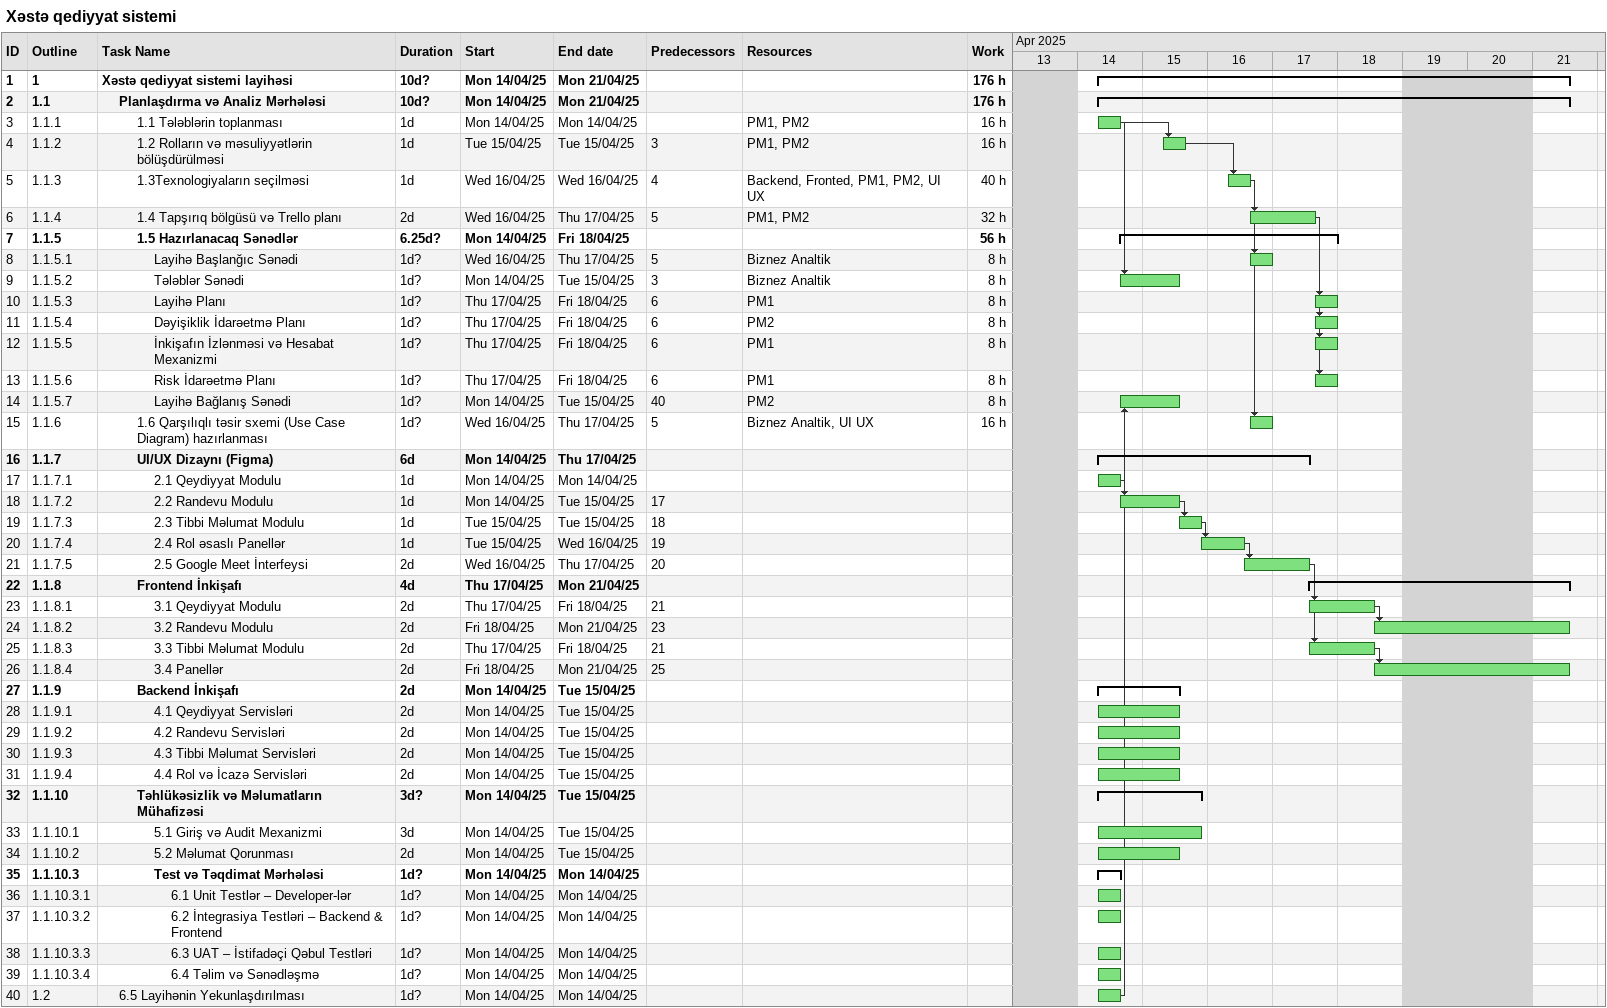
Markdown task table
Xəstə qediyyat sistemi

| ID | WBS | Task | Duration | Start | Finish | Predecessors | Resources | Work (h) |
|---|---|---|---|---|---|---|---|---|
| 1 | 1 | **Xəstə qediyyat sistemi layihəsi** | 10d? | 2025-04-14 | 2025-04-21 |  |  | 176 |
| 2 | 1.1 | **Planlaşdırma və Analiz Mərhələsi** | 10d? | 2025-04-14 | 2025-04-21 |  |  | 176 |
| 3 | 1.1.1 | 1.1 Tələblərin toplanması | 1d | 2025-04-14 | 2025-04-14 |  | PM1, PM2 | 16 |
| 4 | 1.1.2 | 1.2 Rolların və məsuliyyətlərin bölüşdürülməsi | 1d | 2025-04-15 | 2025-04-15 | 3 | PM1, PM2 | 16 |
| 5 | 1.1.3 | 1.3Texnologiyaların seçilməsi | 1d | 2025-04-16 | 2025-04-16 | 4 | Backend, Fronted, PM1, PM2, UI UX | 40 |
| 6 | 1.1.4 | 1.4 Tapşırıq bölgüsü və Trello planı | 2d | 2025-04-16 | 2025-04-17 | 5 | PM1, PM2 | 32 |
| 7 | 1.1.5 | **1.5 Hazırlanacaq Sənədlər** | 6.25d? | 2025-04-14 | 2025-04-18 |  |  | 56 |
| 8 | 1.1.5.1 | Layihə Başlanğıc Sənədi | 1d? | 2025-04-16 | 2025-04-17 | 5 | Biznez Analtik | 8 |
| 9 | 1.1.5.2 | Tələblər Sənədi | 1d? | 2025-04-14 | 2025-04-15 | 3 | Biznez Analtik | 8 |
| 10 | 1.1.5.3 | Layihə Planı | 1d? | 2025-04-17 | 2025-04-18 | 6 | PM1 | 8 |
| 11 | 1.1.5.4 | Dəyişiklik İdarəetmə Planı | 1d? | 2025-04-17 | 2025-04-18 | 6 | PM2 | 8 |
| 12 | 1.1.5.5 | İnkişafın İzlənməsi və Hesabat Mexanizmi | 1d? | 2025-04-17 | 2025-04-18 | 6 | PM1 | 8 |
| 13 | 1.1.5.6 | Risk İdarəetmə Planı | 1d? | 2025-04-17 | 2025-04-18 | 6 | PM1 | 8 |
| 14 | 1.1.5.7 | Layihə Bağlanış Sənədi | 1d? | 2025-04-14 | 2025-04-15 | 40 | PM2 | 8 |
| 15 | 1.1.6 | 1.6 Qarşılıqlı təsir sxemi (Use Case Diagram) hazırlanması | 1d? | 2025-04-16 | 2025-04-17 | 5 | Biznez Analtik, UI UX | 16 |
| 16 | 1.1.7 | **UI/UX Dizaynı (Figma)** | 6d | 2025-04-14 | 2025-04-17 |  |  |  |
| 17 | 1.1.7.1 | 2.1 Qeydiyyat Modulu | 1d | 2025-04-14 | 2025-04-14 |  |  |  |
| 18 | 1.1.7.2 | 2.2 Randevu Modulu | 1d | 2025-04-14 | 2025-04-15 | 17 |  |  |
| 19 | 1.1.7.3 | 2.3 Tibbi Məlumat Modulu | 1d | 2025-04-15 | 2025-04-15 | 18 |  |  |
| 20 | 1.1.7.4 | 2.4 Rol əsaslı Panellər | 1d | 2025-04-15 | 2025-04-16 | 19 |  |  |
| 21 | 1.1.7.5 | 2.5 Google Meet İnterfeysi | 2d | 2025-04-16 | 2025-04-17 | 20 |  |  |
| 22 | 1.1.8 | **Frontend İnkişafı** | 4d | 2025-04-17 | 2025-04-21 |  |  |  |
| 23 | 1.1.8.1 | 3.1 Qeydiyyat Modulu | 2d | 2025-04-17 | 2025-04-18 | 21 |  |  |
| 24 | 1.1.8.2 | 3.2 Randevu Modulu | 2d | 2025-04-18 | 2025-04-21 | 23 |  |  |
| 25 | 1.1.8.3 | 3.3 Tibbi Məlumat Modulu | 2d | 2025-04-17 | 2025-04-18 | 21 |  |  |
| 26 | 1.1.8.4 | 3.4 Panellər | 2d | 2025-04-18 | 2025-04-21 | 25 |  |  |
| 27 | 1.1.9 | **Backend İnkişafı** | 2d | 2025-04-14 | 2025-04-15 |  |  |  |
| 28 | 1.1.9.1 | 4.1 Qeydiyyat Servisləri | 2d | 2025-04-14 | 2025-04-15 |  |  |  |
| 29 | 1.1.9.2 | 4.2 Randevu Servisləri | 2d | 2025-04-14 | 2025-04-15 |  |  |  |
| 30 | 1.1.9.3 | 4.3 Tibbi Məlumat Servisləri | 2d | 2025-04-14 | 2025-04-15 |  |  |  |
| 31 | 1.1.9.4 | 4.4 Rol və İcazə Servisləri | 2d | 2025-04-14 | 2025-04-15 |  |  |  |
| 32 | 1.1.10 | **Təhlükəsizlik və Məlumatların Mühafizəsi** | 3d? | 2025-04-14 | 2025-04-15 |  |  |  |
| 33 | 1.1.10.1 | 5.1 Giriş və Audit Mexanizmi | 3d | 2025-04-14 | 2025-04-15 |  |  |  |
| 34 | 1.1.10.2 | 5.2 Məlumat Qorunması | 2d | 2025-04-14 | 2025-04-15 |  |  |  |
| 35 | 1.1.10.3 | **Test və Təqdimat Mərhələsi** | 1d? | 2025-04-14 | 2025-04-14 |  |  |  |
| 36 | 1.1.10.3.1 | 6.1 Unit Testlər – Developer-lər | 1d? | 2025-04-14 | 2025-04-14 |  |  |  |
| 37 | 1.1.10.3.2 | 6.2 İntegrasiya Testləri – Backend & Frontend | 1d? | 2025-04-14 | 2025-04-14 |  |  |  |
| 38 | 1.1.10.3.3 | 6.3 UAT – İstifadəçi Qəbul Testləri | 1d? | 2025-04-14 | 2025-04-14 |  |  |  |
| 39 | 1.1.10.3.4 | 6.4 Təlim və Sənədləşmə | 1d? | 2025-04-14 | 2025-04-14 |  |  |  |
| 40 | 1.2 | 6.5 Layihənin Yekunlaşdırılması | 1d? | 2025-04-14 | 2025-04-14 |  |  |  |
